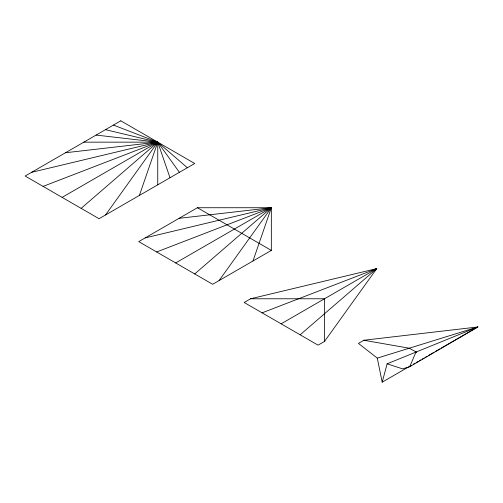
<?xml version="1.0" encoding="UTF-8"?>
<svg xmlns="http://www.w3.org/2000/svg" width="503" height="503" viewBox="0 0 503 503"><rect width="100%" height="100%" fill="white"/><g stroke="black" fill="none" stroke-linecap="round" stroke-linejoin="round"><path stroke-width="0.75" d="M382.205 382.179L387.128 363.807L477.85 326.963L363.864 340.254L358.444 343.398L377.275 358.117L382.205 382.179L411.353 365.354M139.4 195.422L157.753 142.154L113.445 125.065M252.984 261L271.337 207.733L197.428 207.733L138.734 241.616L212.643 284.289L271.337 250.4L271.337 207.733L179.074 218.327M387.128 363.807L402.532 368.85L409.725 366.731L415.968 352.094M105.492 215.001L157.753 142.154L187.355 167.732M219.075 280.573L271.337 207.733L145.166 237.906M324.504 341.443L376.766 268.602L250.595 298.776L244.162 302.485L318.072 345.159L324.504 341.443L324.504 298.776L250.595 298.776M81.134 208.361L157.753 142.154L179.401 172.328M194.711 273.934L271.337 207.733L156.659 251.965M300.146 334.809L376.766 268.602L262.094 312.841M409.725 366.731L477.85 326.963L377.275 358.117M62.108 197.377L157.753 142.154L170.014 177.748M175.685 262.95L271.337 207.733M281.12 323.825L376.766 268.602M413.384 364.178L414.742 363.392M416.094 362.613L418.131 361.437M419.489 360.657L420.841 359.871M422.199 359.092L424.23 357.916M425.588 357.136L426.946 356.35M428.305 355.564L433.731 352.433M435.089 351.647L439.842 348.906M441.2 348.12L477.85 326.963M43.082 186.393L157.753 142.154L157.753 184.827M31.582 172.328L157.753 142.154L105.492 129.655M65.491 152.749L157.753 142.154L96.104 135.074M83.844 142.154L157.753 142.154M363.864 340.254L409.253 348.214L416.742 352.301M197.428 207.733L271.337 250.4M120.795 120.821L25.15 176.037L99.06 218.711L194.711 163.488L120.795 120.821"/></g></svg>
